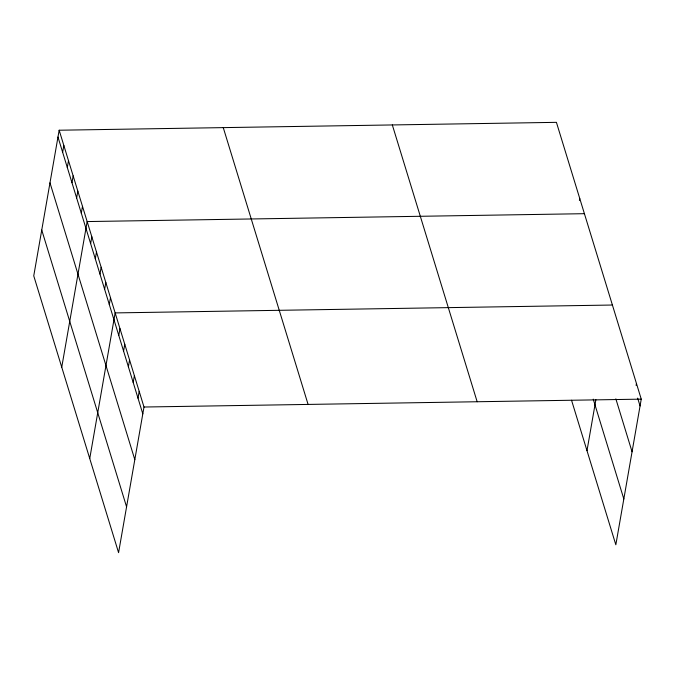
<?xml version="1.0" encoding="UTF-8"?>
<svg xmlns="http://www.w3.org/2000/svg" width="675" height="675" viewBox="0 0 675 675"><rect width="100%" height="100%" fill="white"/><g stroke="black" fill="none" stroke-linecap="round" stroke-linejoin="round"><path stroke-width="1.01" d="M59.164 130.224L33.75 275.856L118.581 552.656L143.994 407.025L59.164 130.224L556.419 122.344L641.25 399.144L615.836 544.776L571.539 400.233M62.64 152.263L63.83 145.446M67.306 167.484L68.496 160.675M71.972 182.714L73.162 175.897M76.638 197.935L77.828 191.118M81.304 213.157L82.493 206.339M61.746 367.2L87.159 221.569L584.415 213.688M90.636 243.608L91.825 236.79M95.302 258.829L96.491 252.011M99.968 274.058L101.157 267.241M104.633 289.28L105.823 282.462M109.299 304.501L110.489 297.683M89.741 458.544L115.155 312.913L612.411 305.032M118.775 335.416L119.964 328.598M123.576 351.101L124.765 344.284M128.385 366.787L129.575 359.969M133.194 382.472L134.384 375.654M138.004 398.157L139.193 391.34M579.412 200.416L579.749 198.467M586.988 450.664L595.882 399.727M636.103 385.408L636.441 383.459M143.994 407.025L641.25 399.144M637.656 398.115L640.06 405.962M615.845 398.832L632.062 451.769M593.232 399.144L623.827 498.968M392.327 124.943L477.157 401.743M223.265 127.626L308.087 404.418M57.974 137.042L142.805 413.834M49.984 182.849L134.814 459.65M41.749 230.048L126.571 506.849"/></g></svg>
